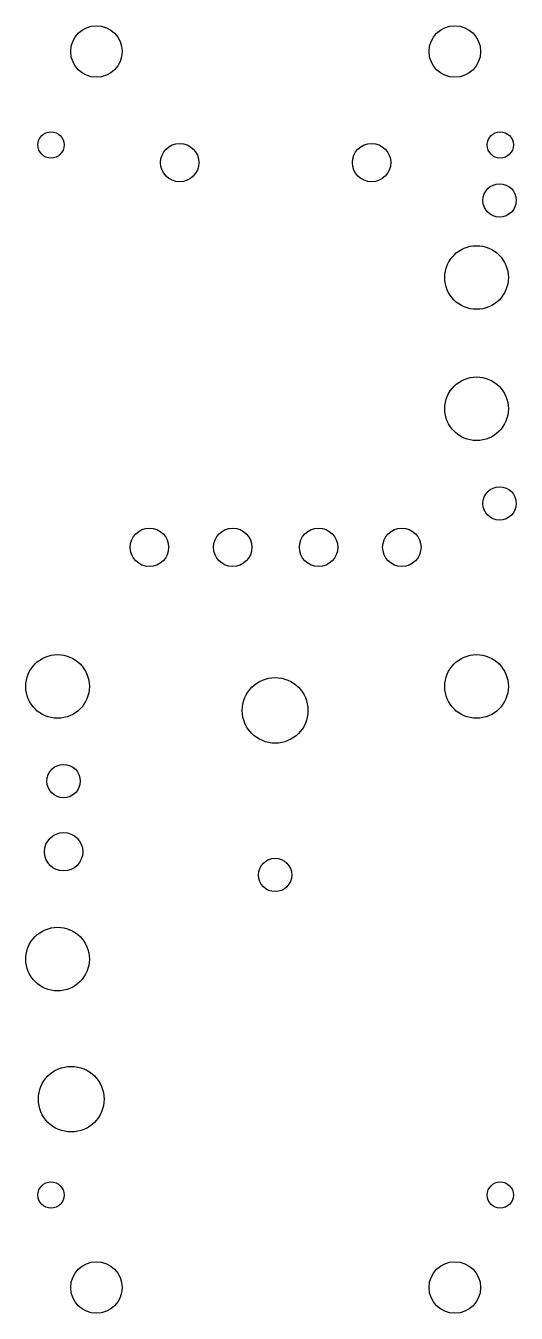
# Model space of a CAD drawing. Extents: x 2.38 to 4.29, y -6.61 to -1.59.
import ezdxf

# ---------------------------------------------------------------- set-up
doc = ezdxf.new("R2010")
doc.units = 0
doc.header["$MEASUREMENT"] = 0
doc.layers.add('BLACK', color=7, linetype='CONTINUOUS')

msp = doc.modelspace()

# ---------------------------------------------------------------- linework, layer by layer
at = {"layer": 'BLACK'}
for centre, radius in [((2.65748, -1.69291), 0.10043), ((4.05512, -1.69291), 0.10043), ((2.48031, -2.05709), 0.05122), ((4.23228, -2.05709), 0.05122), ((2.98228, -2.12598), 0.07484), ((3.73031, -2.12598), 0.07484), ((4.22953, -2.27362), 0.065), ((4.13976, -2.57402), 0.12405), ((4.13976, -3.08583), 0.12405), ((4.22953, -3.45472), 0.065), ((2.86417, -3.62598), 0.07484), ((3.18898, -3.62598), 0.07484), ((3.52362, -3.62598), 0.07484), ((3.84843, -3.62598), 0.07484), ((2.50591, -4.1685), 0.12405), ((4.13976, -4.1685), 0.12405), ((3.35433, -4.26181), 0.12799), ((2.52953, -4.5374), 0.065), ((2.52953, -4.81299), 0.07484), ((3.35433, -4.90354), 0.065), ((2.50591, -5.2315), 0.12405), ((2.55906, -5.77756), 0.12799), ((2.48031, -6.15157), 0.05122), ((4.23228, -6.15157), 0.05122), ((2.65748, -6.51181), 0.10043), ((4.05512, -6.51181), 0.10043)]:
    msp.add_circle(centre, radius, dxfattribs=at)

doc.saveas('drawing.dxf')
